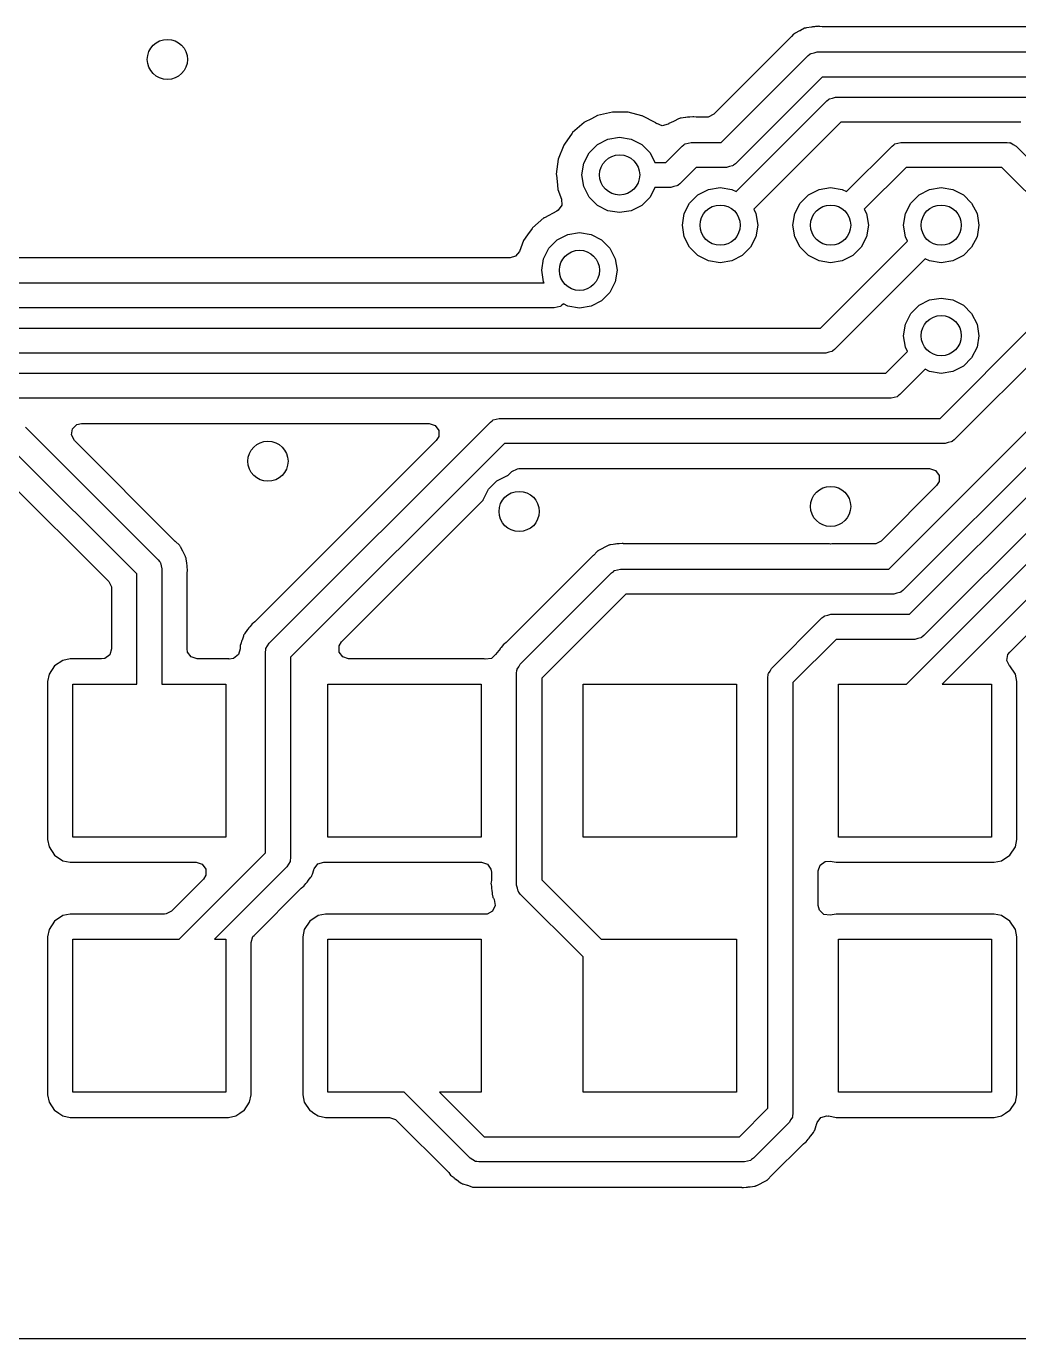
# Model space of a CAD drawing. Extents: x 0.02 to 3.98, y 0.02 to 3.98.
# Drawn here: x 0.981 to 1.37, y 0.022 to 0.536 of the extents above; entities that cross this region are included whole.
import ezdxf

# ---------------------------------------------------------------- set-up
doc = ezdxf.new("R2010")
doc.units = 0
doc.header["$MEASUREMENT"] = 0
doc.layers.add('BLACK', color=7, linetype='CONTINUOUS')

msp = doc.modelspace()

# ---------------------------------------------------------------- linework, layer by layer
at = {"layer": 'BLACK', "linetype": 'CONTINUOUS'}
for p, q in [((1.28586, 0.53544), (1.2843, 0.534597)), ((1.28616, 0.535489), (1.28586, 0.53544)), ((1.28627, 0.535522), (1.28616, 0.535489)), ((1.28654, 0.535653), (1.28627, 0.535522)), ((1.28854, 0.53589), (1.28654, 0.535653)), ((1.28873, 0.535916), (1.28854, 0.53589)), ((1.28899, 0.53596), (1.28873, 0.535916)), ((1.28933, 0.536017), (1.28899, 0.53596)), ((1.28949, 0.536043), (1.28933, 0.536017)), ((1.28933, 0.536017), (1.28933, 0.536017)), ((1.28965, 0.536043), (1.28949, 0.536043)), ((1.28976, 0.536052), (1.28965, 0.536043)), ((1.29007, 0.53607), (1.28976, 0.536052)), ((1.29111, 0.536193), (1.29007, 0.53607)), ((1.29143, 0.536231), (1.29111, 0.536193)), ((1.29111, 0.536193), (1.29111, 0.536193)), ((1.29174, 0.536163), (1.29143, 0.536231)), ((1.29189, 0.536131), (1.29174, 0.536163)), ((1.29174, 0.536163), (1.29174, 0.536163)), ((1.29271, 0.536043), (1.29189, 0.536131)), ((1.37943, 0.536043), (1.29271, 0.536043)), ((1.27999, 0.531436), (1.25029, 0.501733)), ((1.28009, 0.531546), (1.27999, 0.531436)), ((1.28069, 0.532193), (1.28009, 0.531546)), ((1.28153, 0.533103), (1.28069, 0.532193)), ((1.28177, 0.533229), (1.28153, 0.533103)), ((1.28184, 0.53329), (1.28177, 0.533229)), ((1.28188, 0.533323), (1.28184, 0.53329)), ((1.28194, 0.533382), (1.28188, 0.533323)), ((1.2821, 0.533522), (1.28194, 0.533382)), ((1.28392, 0.534397), (1.2821, 0.533522)), ((1.28409, 0.53448), (1.28392, 0.534397)), ((1.2843, 0.534597), (1.28409, 0.53448)), ((1.25323, 0.490729), (1.28724, 0.52474)), ((1.28724, 0.52474), (1.28794, 0.525264)), ((1.28794, 0.525264), (1.28806, 0.525401)), ((1.28806, 0.525401), (1.28817, 0.525432)), ((1.28817, 0.525432), (1.28837, 0.525585)), ((1.28837, 0.525585), (1.28956, 0.52584)), ((1.28956, 0.52584), (1.29072, 0.526181)), ((1.29072, 0.526181), (1.37982, 0.526181)), ((1.29276, 0.516339), (1.25875, 0.482328)), ((1.37778, 0.516339), (1.29276, 0.516339)), ((1.25899, 0.471459), (1.29451, 0.506985)), ((1.29451, 0.506985), (1.29522, 0.507509)), ((1.29522, 0.507509), (1.29533, 0.507646)), ((1.29533, 0.507646), (1.29544, 0.507678)), ((1.29544, 0.507678), (1.29565, 0.50783)), ((1.29565, 0.50783), (1.29683, 0.508085)), ((1.29683, 0.508085), (1.29799, 0.508426)), ((1.29799, 0.508426), (1.37255, 0.508426)), ((1.20239, 0.499992), (1.19965, 0.498578)), ((1.20474, 0.501204), (1.20239, 0.499992)), ((1.21053, 0.502595), (1.20474, 0.501204)), ((1.21077, 0.502594), (1.21053, 0.502595)), ((1.21351, 0.50258), (1.21077, 0.502594)), ((1.21077, 0.502594), (1.21077, 0.502594)), ((1.21649, 0.502564), (1.21351, 0.50258)), ((1.21672, 0.502507), (1.21649, 0.502564)), ((1.22205, 0.501169), (1.21672, 0.502507)), ((1.21672, 0.502507), (1.21672, 0.502507)), ((1.22228, 0.501112), (1.22205, 0.501169)), ((1.22205, 0.501169), (1.22205, 0.501169)), ((1.22754, 0.498323), (1.22228, 0.501112)), ((1.23471, 0.499027), (1.23455, 0.498945)), ((1.23649, 0.499987), (1.23471, 0.499027)), ((1.23679, 0.500037), (1.23649, 0.499987)), ((1.2369, 0.50007), (1.23679, 0.500037)), ((1.23717, 0.5002), (1.2369, 0.50007)), ((1.23749, 0.500238), (1.23717, 0.5002)), ((1.23822, 0.500325), (1.23749, 0.500238)), ((1.23749, 0.500238), (1.23749, 0.500238)), ((1.23917, 0.500438), (1.23822, 0.500325)), ((1.23936, 0.500464), (1.23917, 0.500438)), ((1.23996, 0.500565), (1.23936, 0.500464)), ((1.24012, 0.500591), (1.23996, 0.500565)), ((1.23996, 0.500565), (1.23996, 0.500565)), ((1.24028, 0.500591), (1.24012, 0.500591)), ((1.24039, 0.5006), (1.24028, 0.500591)), ((1.2407, 0.500618), (1.24039, 0.5006)), ((1.24087, 0.500639), (1.2407, 0.500618)), ((1.24205, 0.500779), (1.24087, 0.500639)), ((1.24237, 0.500711), (1.24205, 0.500779)), ((1.24252, 0.500678), (1.24237, 0.500711)), ((1.24237, 0.500711), (1.24237, 0.500711)), ((1.24334, 0.500591), (1.24252, 0.500678)), ((1.24753, 0.500591), (1.24334, 0.500591)), ((1.24814, 0.500639), (1.24753, 0.500591)), ((1.25029, 0.501733), (1.24814, 0.500639)), ((1.19482, 0.49436), (1.19175, 0.489994)), ((1.19495, 0.494552), (1.19482, 0.49436)), ((1.19482, 0.49436), (1.19482, 0.49436)), ((1.19944, 0.49847), (1.19495, 0.494552)), ((1.19965, 0.498578), (1.19944, 0.49847)), ((1.19965, 0.498578), (1.19965, 0.498578)), ((1.22772, 0.498167), (1.22754, 0.498323)), ((1.22791, 0.498032), (1.22772, 0.498167)), ((1.22795, 0.498083), (1.22791, 0.498032)), ((1.23008, 0.497205), (1.22795, 0.498083)), ((1.2324, 0.497822), (1.23008, 0.497205)), ((1.23255, 0.497918), (1.2324, 0.497822)), ((1.23256, 0.49793), (1.23255, 0.497918)), ((1.23273, 0.49807), (1.23256, 0.49793)), ((1.23455, 0.498945), (1.23273, 0.49807)), ((1.30003, 0.498584), (1.26595, 0.464499)), ((1.37051, 0.498584), (1.30003, 0.498584)), ((1.19152, 0.489675), (1.18936, 0.484122)), ((1.19175, 0.489994), (1.19152, 0.489675)), ((1.20144, 0.486631), (1.20471, 0.489897)), ((1.20471, 0.489897), (1.20882, 0.491994)), ((1.20882, 0.491994), (1.21339, 0.492717)), ((1.21339, 0.492717), (1.21795, 0.491994)), ((1.21795, 0.491994), (1.22206, 0.489897)), ((1.22206, 0.489897), (1.22533, 0.486631)), ((1.23146, 0.482874), (1.23787, 0.489287)), ((1.23787, 0.489287), (1.23857, 0.489812)), ((1.23857, 0.489812), (1.23869, 0.489949)), ((1.23869, 0.489949), (1.2388, 0.48998)), ((1.2388, 0.48998), (1.239, 0.490132)), ((1.239, 0.490132), (1.24019, 0.490388)), ((1.24019, 0.490388), (1.24135, 0.490729)), ((1.24135, 0.490729), (1.25323, 0.490729)), ((1.30229, 0.471459), (1.32012, 0.489287)), ((1.32012, 0.489287), (1.32083, 0.489812)), ((1.32083, 0.489812), (1.32094, 0.489949)), ((1.32094, 0.489949), (1.32105, 0.48998)), ((1.32105, 0.48998), (1.32125, 0.490132)), ((1.32125, 0.490132), (1.32244, 0.490387)), ((1.32244, 0.490387), (1.3236, 0.490729)), ((1.3236, 0.490729), (1.36521, 0.490729)), ((1.36521, 0.490729), (1.36608, 0.490603)), ((1.36608, 0.490603), (1.36626, 0.490616)), ((1.36626, 0.490616), (1.36636, 0.490563)), ((1.36636, 0.490563), (1.36661, 0.490526)), ((1.36661, 0.490526), (1.36763, 0.489869)), ((1.36763, 0.489869), (1.36869, 0.489287)), ((1.36869, 0.489287), (1.41874, 0.439247)), ((1.18936, 0.484122), (1.18858, 0.478213)), ((1.19934, 0.482515), (1.20144, 0.486631)), ((1.22533, 0.486631), (1.22724, 0.482874)), ((1.19862, 0.477953), (1.19934, 0.482515)), ((1.22724, 0.482874), (1.23146, 0.482874)), ((1.24339, 0.480886), (1.23697, 0.474473)), ((1.25527, 0.480886), (1.24339, 0.480886)), ((1.25643, 0.481228), (1.25527, 0.480886)), ((1.25762, 0.481483), (1.25643, 0.481228)), ((1.25782, 0.481635), (1.25762, 0.481483)), ((1.25793, 0.481666), (1.25782, 0.481635)), ((1.25805, 0.481803), (1.25793, 0.481666)), ((1.25875, 0.482328), (1.25805, 0.481803)), ((1.32564, 0.480886), (1.30925, 0.464499)), ((1.36318, 0.480886), (1.32564, 0.480886)), ((1.41033, 0.433728), (1.36318, 0.480886)), ((1.18858, 0.478213), (1.18861, 0.477979)), ((1.18861, 0.477979), (1.18861, 0.477979)), ((1.18861, 0.477979), (1.18906, 0.473891)), ((1.18906, 0.473891), (1.18923, 0.472288)), ((1.19934, 0.473391), (1.19862, 0.477953)), ((1.20144, 0.469275), (1.19934, 0.473391)), ((1.23466, 0.473373), (1.23349, 0.473031)), ((1.23584, 0.473628), (1.23466, 0.473373)), ((1.23605, 0.47378), (1.23584, 0.473628)), ((1.23615, 0.473811), (1.23605, 0.47378)), ((1.23627, 0.473949), (1.23615, 0.473811)), ((1.23697, 0.474473), (1.23627, 0.473949)), ((1.18923, 0.472288), (1.19062, 0.468499)), ((1.19062, 0.468499), (1.19071, 0.466091)), ((1.20471, 0.466009), (1.20144, 0.469275)), ((1.22533, 0.469275), (1.22206, 0.466009)), ((1.22724, 0.473031), (1.22533, 0.469275)), ((1.23349, 0.473031), (1.22724, 0.473031)), ((1.24081, 0.466946), (1.24408, 0.470212)), ((1.24408, 0.470212), (1.24819, 0.472309)), ((1.24819, 0.472309), (1.25276, 0.473031)), ((1.25276, 0.473031), (1.25732, 0.472309)), ((1.25732, 0.472309), (1.25899, 0.471459)), ((1.28412, 0.466946), (1.28739, 0.470212)), ((1.28739, 0.470212), (1.2915, 0.472309)), ((1.2915, 0.472309), (1.29606, 0.473031)), ((1.29606, 0.473031), (1.30063, 0.472309)), ((1.30063, 0.472309), (1.30229, 0.471459)), ((1.32743, 0.466946), (1.33069, 0.470212)), ((1.33069, 0.470212), (1.33481, 0.472309)), ((1.33481, 0.472309), (1.33937, 0.473031)), ((1.33937, 0.473031), (1.34393, 0.472309)), ((1.34393, 0.472309), (1.34805, 0.470212)), ((1.34805, 0.470212), (1.35131, 0.466946)), ((1.18875, 0.463696), (1.1839, 0.461195)), ((1.18937, 0.464092), (1.18875, 0.463696)), ((1.19071, 0.466091), (1.18937, 0.464092)), ((1.20882, 0.463912), (1.20471, 0.466009)), ((1.21339, 0.463189), (1.20882, 0.463912)), ((1.21795, 0.463912), (1.21339, 0.463189)), ((1.22206, 0.466009), (1.21795, 0.463912)), ((1.23871, 0.46283), (1.24081, 0.466946)), ((1.26595, 0.464499), (1.2668, 0.46283)), ((1.28202, 0.46283), (1.28412, 0.466946)), ((1.30925, 0.464499), (1.3101, 0.46283)), ((1.32533, 0.46283), (1.32743, 0.466946)), ((1.35131, 0.466946), (1.35341, 0.46283)), ((1.18369, 0.461087), (1.1792, 0.457169)), ((1.1839, 0.461195), (1.18369, 0.461087)), ((1.1839, 0.461195), (1.1839, 0.461195)), ((1.23799, 0.458268), (1.23871, 0.46283)), ((1.23871, 0.453705), (1.23799, 0.458268)), ((1.2668, 0.46283), (1.26752, 0.458268)), ((1.26752, 0.458268), (1.2668, 0.453705)), ((1.2813, 0.458268), (1.28202, 0.46283)), ((1.28202, 0.453705), (1.2813, 0.458268)), ((1.3101, 0.46283), (1.31083, 0.458268)), ((1.31083, 0.458268), (1.3101, 0.453705)), ((1.32461, 0.458268), (1.32533, 0.46283)), ((1.32533, 0.453705), (1.32461, 0.458268)), ((1.35341, 0.46283), (1.35413, 0.458268)), ((1.35413, 0.458268), (1.35341, 0.453705)), ((1.17734, 0.454518), (1.17578, 0.452292)), ((1.17907, 0.456976), (1.17734, 0.454518)), ((1.1792, 0.457169), (1.17907, 0.456976)), ((1.17907, 0.456976), (1.17907, 0.456976)), ((1.18896, 0.452514), (1.19308, 0.454611)), ((1.19308, 0.454611), (1.19764, 0.455333)), ((1.19764, 0.455333), (1.2022, 0.454611)), ((1.2022, 0.454611), (1.20632, 0.452514)), ((1.24081, 0.44959), (1.23871, 0.453705)), ((1.2668, 0.453705), (1.2647, 0.44959)), ((1.28412, 0.44959), (1.28202, 0.453705)), ((1.3101, 0.453705), (1.30801, 0.44959)), ((1.32618, 0.452037), (1.32533, 0.453705)), ((1.35341, 0.453705), (1.35131, 0.44959)), ((1.1741, 0.447993), (1.17257, 0.446129)), ((1.17578, 0.452292), (1.1741, 0.447993)), ((1.1836, 0.445132), (1.18569, 0.449248)), ((1.18569, 0.449248), (1.18896, 0.452514)), ((1.20632, 0.452514), (1.20958, 0.449248)), ((1.20958, 0.449248), (1.21168, 0.445132)), ((1.24408, 0.446324), (1.24081, 0.44959)), ((1.2647, 0.44959), (1.26143, 0.446324)), ((1.28739, 0.446324), (1.28412, 0.44959)), ((1.29209, 0.417952), (1.32618, 0.452037)), ((1.30801, 0.44959), (1.30474, 0.446324)), ((1.35131, 0.44959), (1.34805, 0.446324)), ((1.17047, 0.445511), (0.827603, 0.445511)), ((1.17257, 0.446129), (1.17047, 0.445511)), ((1.18287, 0.44057), (1.1836, 0.445132)), ((1.21168, 0.445132), (1.2124, 0.44057)), ((1.24819, 0.444227), (1.24408, 0.446324)), ((1.25276, 0.443504), (1.24819, 0.444227)), ((1.25732, 0.444227), (1.25276, 0.443504)), ((1.26143, 0.446324), (1.25732, 0.444227)), ((1.2915, 0.444227), (1.28739, 0.446324)), ((1.29606, 0.443504), (1.2915, 0.444227)), ((1.30063, 0.444227), (1.29606, 0.443504)), ((1.33314, 0.445077), (1.29761, 0.40955)), ((1.30474, 0.446324), (1.30063, 0.444227)), ((1.33481, 0.444227), (1.33314, 0.445077)), ((1.33937, 0.443504), (1.33481, 0.444227)), ((1.34393, 0.444227), (1.33937, 0.443504)), ((1.34805, 0.446324), (1.34393, 0.444227)), ((1.1836, 0.436007), (1.18287, 0.44057)), ((1.2124, 0.44057), (1.21168, 0.436007)), ((0.82561, 0.435649), (1.18378, 0.435649)), ((1.18378, 0.435649), (1.1836, 0.436007)), ((1.21168, 0.436007), (1.20958, 0.431892)), ((1.19128, 0.427248), (1.19057, 0.426724)), ((1.19141, 0.427379), (1.19128, 0.427248)), ((1.19308, 0.426528), (1.19141, 0.427379)), ((1.20632, 0.428626), (1.2022, 0.426528)), ((1.20958, 0.431892), (1.20632, 0.428626)), ((1.33069, 0.426905), (1.33481, 0.429002)), ((1.33481, 0.429002), (1.33937, 0.429724)), ((1.33937, 0.429724), (1.34393, 0.429002)), ((1.34393, 0.429002), (1.34805, 0.426905)), ((1.1878, 0.425807), (0.827648, 0.425807)), ((1.18896, 0.426148), (1.1878, 0.425807)), ((1.19014, 0.426403), (1.18896, 0.426148)), ((1.19035, 0.426555), (1.19014, 0.426403)), ((1.19045, 0.426587), (1.19035, 0.426555)), ((1.19057, 0.426724), (1.19045, 0.426587)), ((1.19764, 0.425806), (1.19308, 0.426528)), ((1.2022, 0.426528), (1.19764, 0.425806)), ((1.32533, 0.419523), (1.32743, 0.423639)), ((1.32743, 0.423639), (1.33069, 0.426905)), ((1.34805, 0.426905), (1.35131, 0.423639)), ((1.35131, 0.423639), (1.35341, 0.419523)), ((0.83294, 0.417952), (1.29209, 0.417952)), ((1.32461, 0.414961), (1.32533, 0.419523)), ((1.33895, 0.382556), (1.37452, 0.418128)), ((1.35341, 0.419523), (1.35413, 0.414961)), ((1.31883, 0.323485), (1.41033, 0.414991)), ((1.32533, 0.410398), (1.32461, 0.414961)), ((1.35413, 0.414961), (1.35341, 0.410398)), ((1.29413, 0.408109), (0.834979, 0.408109)), ((1.2953, 0.40845), (1.29413, 0.408109)), ((1.29648, 0.408705), (1.2953, 0.40845)), ((1.29668, 0.408858), (1.29648, 0.408705)), ((1.29679, 0.408889), (1.29668, 0.408858)), ((1.29691, 0.409026), (1.29679, 0.408889)), ((1.29761, 0.40955), (1.29691, 0.409026)), ((1.3177, 0.400254), (1.32618, 0.408729)), ((1.41874, 0.409472), (1.32435, 0.315084)), ((1.32618, 0.408729), (1.32533, 0.410398)), ((1.32701, 0.305787), (1.42803, 0.406814)), ((1.38148, 0.411168), (1.34447, 0.374155)), ((1.35341, 0.410398), (1.35131, 0.406283)), ((1.33314, 0.40177), (1.32322, 0.391853)), ((1.43643, 0.401295), (1.33252, 0.297386)), ((1.33481, 0.400919), (1.33314, 0.40177)), ((1.34805, 0.403016), (1.34393, 0.400919)), ((1.35131, 0.406283), (1.34805, 0.403016)), ((0.87486, 0.400254), (1.3177, 0.400254)), ((1.3258, 0.278425), (1.44484, 0.397466)), ((1.33937, 0.400197), (1.33481, 0.400919)), ((1.34393, 0.400919), (1.33937, 0.400197)), ((1.32209, 0.391008), (1.32091, 0.390753)), ((1.32229, 0.39116), (1.32209, 0.391008)), ((1.3224, 0.391191), (1.32229, 0.39116)), ((1.32252, 0.391328), (1.3224, 0.391191)), ((1.32322, 0.391853), (1.32252, 0.391328)), ((1.45312, 0.391834), (1.33972, 0.278425)), ((1.31974, 0.390411), (0.876899, 0.390411)), ((1.32091, 0.390753), (1.31974, 0.390411)), ((1.07605, 0.294425), (1.16274, 0.381115)), ((1.16274, 0.381115), (1.16344, 0.381639)), ((1.16344, 0.381639), (1.16356, 0.381776)), ((1.16356, 0.381776), (1.16367, 0.381808)), ((1.16367, 0.381808), (1.16387, 0.38196)), ((1.16387, 0.38196), (1.16505, 0.382215)), ((1.16505, 0.382215), (1.16622, 0.382556)), ((1.16622, 0.382556), (1.33895, 0.382556)), ((0.980645, 0.37907), (1.03261, 0.327102)), ((0.998674, 0.376042), (0.999051, 0.378421)), ((0.999767, 0.373895), (0.998674, 0.376042)), ((0.999051, 0.378421), (1.00075, 0.380124)), ((1.00075, 0.380124), (1.00252, 0.380549)), ((1.00252, 0.380549), (1.13882, 0.380549)), ((1.13882, 0.380549), (1.14111, 0.379805)), ((1.14111, 0.379805), (1.14252, 0.377856)), ((1.14252, 0.377856), (1.14252, 0.375447)), ((1.02421, 0.321584), (0.975127, 0.370669)), ((1.03931, 0.334353), (0.999767, 0.373895)), ((1.14157, 0.373895), (1.07048, 0.302808)), ((1.16826, 0.372714), (1.08445, 0.288906)), ((1.14252, 0.375447), (1.14157, 0.373895)), ((1.34099, 0.372714), (1.16826, 0.372714)), ((1.34215, 0.373055), (1.34099, 0.372714)), ((1.34334, 0.37331), (1.34215, 0.373055)), ((1.34354, 0.373462), (1.34334, 0.37331)), ((1.34365, 0.373494), (1.34354, 0.373462)), ((1.34377, 0.373631), (1.34365, 0.373494)), ((1.34447, 0.374155), (1.34377, 0.373631)), ((1.16534, 0.358007), (1.16945, 0.360104)), ((1.16945, 0.360104), (1.16962, 0.360131)), ((1.16962, 0.360131), (1.1712, 0.36171)), ((1.1712, 0.36171), (1.17335, 0.362804)), ((1.17335, 0.362804), (1.17396, 0.362852)), ((1.17396, 0.362852), (1.33484, 0.362852)), ((1.33484, 0.362852), (1.33713, 0.362107)), ((1.33713, 0.362107), (1.33854, 0.360158)), ((1.33854, 0.360158), (1.33854, 0.357749)), ((1.36621, 0.290974), (1.43604, 0.360805)), ((0.972183, 0.359666), (1.01321, 0.31864)), ((1.16207, 0.354741), (1.16534, 0.358007)), ((1.33759, 0.356198), (1.31588, 0.334488)), ((1.33854, 0.357749), (1.33759, 0.356198)), ((1.10443, 0.294941), (1.15995, 0.350459)), ((1.15995, 0.350459), (1.15997, 0.350625)), ((1.15997, 0.350625), (1.16207, 0.354741)), ((1.31588, 0.334488), (1.31374, 0.333395)), ((1.03942, 0.334247), (1.03931, 0.334353)), ((1.04098, 0.332808), (1.03942, 0.334247)), ((1.0411, 0.332574), (1.04098, 0.332808)), ((1.04116, 0.332501), (1.0411, 0.332574)), ((1.0412, 0.332466), (1.04116, 0.332501)), ((1.04126, 0.332407), (1.0412, 0.332466)), ((1.0414, 0.33224), (1.04126, 0.332407)), ((1.0415, 0.332019), (1.0414, 0.33224)), ((1.04227, 0.330419), (1.0415, 0.332019)), ((1.0415, 0.332019), (1.0415, 0.332019)), ((1.04235, 0.330256), (1.04227, 0.330419)), ((1.04331, 0.328477), (1.04235, 0.330256)), ((1.20453, 0.330406), (1.2031, 0.32885)), ((1.20477, 0.330532), (1.20453, 0.330406)), ((1.20484, 0.330594), (1.20477, 0.330532)), ((1.20488, 0.330626), (1.20484, 0.330594)), ((1.20494, 0.330686), (1.20488, 0.330626)), ((1.2051, 0.330826), (1.20494, 0.330686)), ((1.20692, 0.331701), (1.2051, 0.330826)), ((1.20709, 0.331783), (1.20692, 0.331701)), ((1.20887, 0.332743), (1.20709, 0.331783)), ((1.20916, 0.332793), (1.20887, 0.332743)), ((1.20927, 0.332826), (1.20916, 0.332793)), ((1.20954, 0.332956), (1.20927, 0.332826)), ((1.20986, 0.332994), (1.20954, 0.332956)), ((1.21083, 0.333109), (1.20986, 0.332994)), ((1.20986, 0.332994), (1.20986, 0.332994)), ((1.21155, 0.333194), (1.21083, 0.333109)), ((1.21173, 0.33322), (1.21155, 0.333194)), ((1.21233, 0.33332), (1.21173, 0.33322)), ((1.21249, 0.333347), (1.21233, 0.333321)), ((1.21233, 0.333321), (1.21233, 0.33332)), ((1.21265, 0.333347), (1.21249, 0.333347)), ((1.21276, 0.333356), (1.21265, 0.333347)), ((1.21307, 0.333374), (1.21276, 0.333356)), ((1.21325, 0.333395), (1.21307, 0.333374)), ((1.21443, 0.333535), (1.21325, 0.333395)), ((1.21474, 0.333467), (1.21443, 0.333535)), ((1.21489, 0.333434), (1.21474, 0.333467)), ((1.21474, 0.333467), (1.21474, 0.333467)), ((1.21571, 0.333347), (1.21489, 0.333434)), ((1.29556, 0.333347), (1.21571, 0.333347)), ((1.29606, 0.333268), (1.29556, 0.333347)), ((1.29656, 0.333347), (1.29606, 0.333268)), ((1.31313, 0.333347), (1.29656, 0.333347)), ((1.31374, 0.333395), (1.31313, 0.333347)), ((1.03261, 0.327102), (1.03314, 0.3264)), ((1.03314, 0.3264), (1.03328, 0.326281)), ((1.03328, 0.326281), (1.03331, 0.326174)), ((1.03331, 0.326174), (1.03346, 0.32597)), ((1.03346, 0.32597), (1.03371, 0.324785)), ((1.03371, 0.324785), (1.03406, 0.323622)), ((1.04336, 0.32818), (1.04331, 0.328477)), ((1.0434, 0.328075), (1.04336, 0.32818)), ((1.04353, 0.327804), (1.0434, 0.328075)), ((1.04356, 0.327484), (1.04353, 0.327804)), ((1.04376, 0.325797), (1.04356, 0.327484)), ((1.04379, 0.325616), (1.04376, 0.325797)), ((1.04392, 0.32485), (1.04379, 0.325616)), ((1.04392, 0.324689), (1.04392, 0.32485)), ((1.04393, 0.324582), (1.04392, 0.324689)), ((1.04394, 0.324274), (1.04393, 0.324582)), ((1.04407, 0.323236), (1.04394, 0.324274)), ((1.20299, 0.32874), (1.16891, 0.294659)), ((1.2031, 0.32885), (1.20299, 0.32874)), ((1.02421, 0.278425), (1.02421, 0.321584)), ((1.03406, 0.323622), (1.03406, 0.278425)), ((1.04392, 0.321629), (1.044, 0.322449)), ((1.04392, 0.292185), (1.04392, 0.321629)), ((1.044, 0.322449), (1.04404, 0.322601)), ((1.04404, 0.322601), (1.04411, 0.322916)), ((1.04404, 0.322601), (1.04404, 0.322601)), ((1.04411, 0.322916), (1.04407, 0.323236)), ((1.04407, 0.323236), (1.04407, 0.323236)), ((1.17447, 0.286276), (1.21024, 0.322043)), ((1.21024, 0.322043), (1.21094, 0.322568)), ((1.21094, 0.322568), (1.21106, 0.322705)), ((1.21106, 0.322705), (1.21117, 0.322736)), ((1.21117, 0.322736), (1.21137, 0.322888)), ((1.21137, 0.322888), (1.21256, 0.323143)), ((1.21256, 0.323143), (1.21372, 0.323485)), ((1.21372, 0.323485), (1.31883, 0.323485)), ((1.01321, 0.31864), (1.0143, 0.316494)), ((1.0143, 0.316494), (1.01435, 0.315884)), ((1.01435, 0.315884), (1.01435, 0.292185)), ((1.32203, 0.313983), (1.32087, 0.313642)), ((1.32321, 0.314239), (1.32203, 0.313983)), ((1.32342, 0.314391), (1.32321, 0.314239)), ((1.32353, 0.314422), (1.32342, 0.314391)), ((1.32364, 0.314559), (1.32353, 0.314422)), ((1.32435, 0.315084), (1.32364, 0.314559)), ((1.21576, 0.313642), (1.18287, 0.280758)), ((1.32087, 0.313642), (1.21576, 0.313642)), ((1.2729, 0.284582), (1.29266, 0.304346)), ((1.29266, 0.304346), (1.29336, 0.30487)), ((1.29336, 0.30487), (1.29348, 0.305007)), ((1.29348, 0.305007), (1.29359, 0.305038)), ((1.29359, 0.305038), (1.29379, 0.305191)), ((1.29379, 0.305191), (1.29498, 0.305446)), ((1.29498, 0.305446), (1.29614, 0.305787)), ((1.29614, 0.305787), (1.32701, 0.305787)), ((1.06764, 0.299753), (1.06639, 0.298165)), ((1.06775, 0.299899), (1.06764, 0.299753)), ((1.06811, 0.300399), (1.06775, 0.299899)), ((1.06821, 0.30053), (1.06811, 0.300399)), ((1.06811, 0.300399), (1.06811, 0.300399)), ((1.06832, 0.300643), (1.06821, 0.30053)), ((1.06839, 0.300724), (1.06832, 0.300643)), ((1.06859, 0.300956), (1.06839, 0.300724)), ((1.06944, 0.30203), (1.06859, 0.300956)), ((1.06984, 0.302289), (1.06944, 0.30203)), ((1.07048, 0.302808), (1.06984, 0.302289)), ((1.06476, 0.293522), (1.06474, 0.293305)), ((1.06474, 0.293305), (1.06474, 0.293221)), ((1.06474, 0.293221), (1.06474, 0.293173)), ((1.06501, 0.294224), (1.06476, 0.293522)), ((1.06543, 0.295428), (1.06501, 0.294224)), ((1.06549, 0.295603), (1.06543, 0.295428)), ((1.06598, 0.29723), (1.06549, 0.295603)), ((1.06607, 0.297539), (1.06598, 0.29723)), ((1.06598, 0.29723), (1.06598, 0.29723)), ((1.06624, 0.297784), (1.06607, 0.297539)), ((1.06629, 0.297881), (1.06624, 0.297784)), ((1.06639, 0.298165), (1.06629, 0.297881)), ((1.07481, 0.292343), (1.07547, 0.293361)), ((1.07547, 0.293361), (1.07605, 0.294425)), ((1.10348, 0.293389), (1.10443, 0.294941)), ((1.10348, 0.290981), (1.10348, 0.293389)), ((1.16787, 0.293882), (1.16702, 0.292808)), ((1.16827, 0.294141), (1.16787, 0.293882)), ((1.16891, 0.294659), (1.16827, 0.294141)), ((1.29818, 0.295945), (1.2813, 0.279064)), ((1.32904, 0.295945), (1.29818, 0.295945)), ((1.33021, 0.296286), (1.32904, 0.295945)), ((1.33139, 0.296541), (1.33021, 0.296286)), ((1.3316, 0.296693), (1.33139, 0.296541)), ((1.3317, 0.296724), (1.3316, 0.296693)), ((1.33182, 0.296862), (1.3317, 0.296724)), ((1.33252, 0.297386), (1.33182, 0.296862)), ((0.998162, 0.288287), (0.995286, 0.287715)), ((1.01045, 0.288287), (0.998162, 0.288287)), ((1.01166, 0.288478), (1.01045, 0.288287)), ((1.01361, 0.289894), (1.01166, 0.288478)), ((1.01435, 0.292185), (1.01361, 0.289894)), ((1.04411, 0.290981), (1.04392, 0.292185)), ((1.04552, 0.289032), (1.04411, 0.290981)), ((1.04781, 0.288287), (1.04552, 0.289032)), ((1.06011, 0.288287), (1.04781, 0.288287)), ((1.06029, 0.28825), (1.06011, 0.288287)), ((1.0604, 0.288239), (1.06029, 0.28825)), ((1.06213, 0.288461), (1.0604, 0.288239)), ((1.06403, 0.289953), (1.06213, 0.288461)), ((1.06468, 0.292271), (1.06403, 0.289953)), ((1.06473, 0.293078), (1.06466, 0.292823)), ((1.06466, 0.292823), (1.06467, 0.292502)), ((1.06467, 0.292502), (1.06467, 0.292502)), ((1.06467, 0.292502), (1.06468, 0.292271)), ((1.06474, 0.293173), (1.06473, 0.293078)), ((1.07461, 0.290945), (1.07473, 0.291812)), ((1.07461, 0.212275), (1.07461, 0.290945)), ((1.07472, 0.291993), (1.07477, 0.292091)), ((1.07473, 0.291812), (1.07472, 0.291993)), ((1.07477, 0.292091), (1.07481, 0.292343)), ((1.08445, 0.288906), (1.08445, 0.210236)), ((1.1049, 0.289032), (1.10348, 0.290981)), ((1.10719, 0.288287), (1.1049, 0.289032)), ((1.16011, 0.288287), (1.10719, 0.288287)), ((1.16029, 0.28825), (1.16011, 0.288287)), ((1.16075, 0.288159), (1.16029, 0.28825)), ((1.16029, 0.28825), (1.16029, 0.28825)), ((1.16317, 0.288455), (1.16075, 0.288159)), ((1.16481, 0.289995), (1.16317, 0.288455)), ((1.16482, 0.290017), (1.16481, 0.289995)), ((1.16607, 0.291604), (1.16482, 0.290017)), ((1.16618, 0.291751), (1.16607, 0.291604)), ((1.16654, 0.292251), (1.16618, 0.291751)), ((1.16663, 0.292381), (1.16654, 0.292251)), ((1.16654, 0.292251), (1.16654, 0.292251)), ((1.16674, 0.292495), (1.16663, 0.292381)), ((1.16681, 0.292575), (1.16674, 0.292495)), ((1.16702, 0.292808), (1.16681, 0.292575)), ((1.36512, 0.287608), (1.36549, 0.289987)), ((1.36549, 0.289987), (1.36621, 0.290974)), ((0.992024, 0.285535), (0.989844, 0.282273)), ((0.995286, 0.287715), (0.992024, 0.285535)), ((1.17303, 0.282796), (1.17316, 0.283664)), ((1.17314, 0.283845), (1.1732, 0.283942)), ((1.17316, 0.283664), (1.17314, 0.283845)), ((1.1732, 0.283942), (1.17323, 0.284194)), ((1.17323, 0.284194), (1.17389, 0.285212)), ((1.17389, 0.285212), (1.17447, 0.286276)), ((1.27166, 0.2825), (1.27232, 0.283518)), ((1.27232, 0.283518), (1.2729, 0.284582)), ((1.36614, 0.285606), (1.36512, 0.287608)), ((1.36624, 0.285535), (1.36614, 0.285606)), ((1.36842, 0.282273), (1.36624, 0.285535)), ((0.989844, 0.282273), (0.989272, 0.279397)), ((0.989272, 0.279397), (0.989272, 0.217454)), ((0.999134, 0.218425), (0.999134, 0.278425)), ((0.999134, 0.278425), (1.02421, 0.278425)), ((1.03406, 0.278425), (1.05913, 0.278425)), ((1.05913, 0.278425), (1.05913, 0.218425)), ((1.09913, 0.218425), (1.09913, 0.278425)), ((1.09913, 0.278425), (1.15913, 0.278425)), ((1.15913, 0.278425), (1.15913, 0.218425)), ((1.17303, 0.199606), (1.17303, 0.282796)), ((1.18287, 0.280758), (1.18287, 0.201645)), ((1.19913, 0.218425), (1.19913, 0.278425)), ((1.19913, 0.278425), (1.25913, 0.278425)), ((1.25913, 0.278425), (1.25913, 0.218425)), ((1.27146, 0.281102), (1.27158, 0.28197)), ((1.27146, 0.112156), (1.27146, 0.281102)), ((1.27157, 0.282151), (1.27162, 0.282248)), ((1.27158, 0.28197), (1.27157, 0.282151)), ((1.27162, 0.282248), (1.27166, 0.2825)), ((1.2813, 0.279064), (1.2813, 0.110117)), ((1.29913, 0.218425), (1.29913, 0.278425)), ((1.29913, 0.278425), (1.3258, 0.278425)), ((1.33972, 0.278425), (1.35913, 0.278425)), ((1.35913, 0.278425), (1.35913, 0.218425)), ((1.369, 0.279397), (1.36842, 0.282273)), ((1.369, 0.217454), (1.369, 0.279397)), ((0.989272, 0.217454), (0.989844, 0.214577)), ((1.05913, 0.218425), (0.999134, 0.218425)), ((1.15913, 0.218425), (1.09913, 0.218425)), ((1.25913, 0.218425), (1.19913, 0.218425)), ((1.35913, 0.218425), (1.29913, 0.218425)), ((1.36842, 0.214577), (1.369, 0.217454)), ((0.989844, 0.214577), (0.992024, 0.211315)), ((0.992024, 0.211315), (0.995286, 0.209135)), ((1.04076, 0.178425), (1.07461, 0.212275)), ((1.36298, 0.209135), (1.36624, 0.211315)), ((1.36624, 0.211315), (1.36842, 0.214577)), ((0.995286, 0.209135), (0.998162, 0.208563)), ((0.998162, 0.208563), (1.04754, 0.208563)), ((1.04754, 0.208563), (1.04983, 0.207819)), ((1.04983, 0.207819), (1.05124, 0.20587)), ((1.05124, 0.20587), (1.05124, 0.203461)), ((1.08301, 0.206756), (1.05468, 0.178425)), ((1.08359, 0.20782), (1.08301, 0.206756)), ((1.08425, 0.208839), (1.08359, 0.20782)), ((1.08428, 0.20909), (1.08425, 0.208839)), ((1.08434, 0.209188), (1.08428, 0.20909)), ((1.08445, 0.210236), (1.08432, 0.209369)), ((1.08432, 0.209369), (1.08434, 0.209188)), ((1.09362, 0.205753), (1.09372, 0.206032)), ((1.09372, 0.206032), (1.09518, 0.207947)), ((1.09518, 0.207947), (1.09749, 0.208638)), ((1.09749, 0.208638), (1.09778, 0.208604)), ((1.09778, 0.208604), (1.09778, 0.208619)), ((1.09778, 0.208619), (1.09797, 0.2086)), ((1.09797, 0.2086), (1.09816, 0.208563)), ((1.09816, 0.208563), (1.15927, 0.208563)), ((1.15927, 0.208563), (1.16156, 0.207819)), ((1.16156, 0.207819), (1.16298, 0.20587)), ((1.16298, 0.20587), (1.16317, 0.204665)), ((1.29116, 0.205206), (1.29191, 0.207497)), ((1.29191, 0.207497), (1.29385, 0.208913)), ((1.29385, 0.208913), (1.29582, 0.209029)), ((1.29582, 0.209029), (1.29816, 0.208563)), ((1.29816, 0.208563), (1.36011, 0.208563)), ((1.36011, 0.208563), (1.36298, 0.209135)), ((1.05029, 0.201909), (1.03781, 0.189429)), ((1.05124, 0.203461), (1.05029, 0.201909)), ((1.09074, 0.200538), (1.09085, 0.200651)), ((1.09085, 0.200651), (1.09094, 0.200782)), ((1.09094, 0.200782), (1.0913, 0.201282)), ((1.09094, 0.200782), (1.09094, 0.200782)), ((1.0913, 0.201282), (1.09141, 0.201429)), ((1.09141, 0.201429), (1.09246, 0.202763)), ((1.09246, 0.202763), (1.09266, 0.203016)), ((1.09246, 0.202763), (1.09246, 0.202763)), ((1.09266, 0.203016), (1.09276, 0.2033)), ((1.09276, 0.2033), (1.09281, 0.203397)), ((1.09281, 0.203397), (1.09299, 0.203642)), ((1.09299, 0.203642), (1.09308, 0.203951)), ((1.09308, 0.203951), (1.09357, 0.205578)), ((1.09357, 0.205578), (1.09362, 0.205753)), ((1.16308, 0.200779), (1.16298, 0.200312)), ((1.16317, 0.201599), (1.16308, 0.200779)), ((1.16317, 0.204665), (1.16317, 0.201599)), ((1.18287, 0.201645), (1.20609, 0.178425)), ((1.29116, 0.191644), (1.29116, 0.205206)), ((1.07014, 0.179939), (1.08857, 0.198374)), ((1.08857, 0.198374), (1.08921, 0.198892)), ((1.08921, 0.198892), (1.08961, 0.199151)), ((1.08961, 0.199151), (1.09046, 0.200225)), ((1.09046, 0.200225), (1.09067, 0.200457)), ((1.09067, 0.200457), (1.09074, 0.200538)), ((1.16298, 0.200312), (1.16302, 0.199993)), ((1.16302, 0.199993), (1.16302, 0.199993)), ((1.16302, 0.199993), (1.16314, 0.198954)), ((1.16314, 0.198954), (1.16316, 0.198646)), ((1.16316, 0.198646), (1.16317, 0.198539)), ((1.16317, 0.198539), (1.16317, 0.198378)), ((1.16317, 0.198378), (1.1632, 0.19822)), ((1.1632, 0.19822), (1.1632, 0.198219)), ((1.1632, 0.198219), (1.1633, 0.197613)), ((1.1633, 0.197613), (1.16332, 0.197432)), ((1.16332, 0.197432), (1.1634, 0.196735)), ((1.1634, 0.196735), (1.16349, 0.196016)), ((1.16349, 0.196016), (1.16356, 0.195425)), ((1.17337, 0.198443), (1.17303, 0.199606)), ((1.17363, 0.197258), (1.17337, 0.198443)), ((1.17378, 0.197054), (1.17363, 0.197258)), ((1.17381, 0.196948), (1.17378, 0.197054)), ((1.17395, 0.196829), (1.17381, 0.196948)), ((1.17447, 0.196126), (1.17395, 0.196829)), ((1.19913, 0.171466), (1.17447, 0.196126)), ((1.16356, 0.195425), (1.16369, 0.195153)), ((1.16463, 0.191601), (1.16358, 0.18943)), ((1.16369, 0.195153), (1.16372, 0.195048)), ((1.16372, 0.195048), (1.16377, 0.194751)), ((1.16377, 0.194751), (1.16393, 0.194468)), ((1.16393, 0.194468), (1.16419, 0.193971)), ((1.16419, 0.193971), (1.16463, 0.191601)), ((1.29166, 0.18974), (1.29116, 0.191644)), ((0.992024, 0.185535), (0.989844, 0.182273)), ((0.995286, 0.187715), (0.992024, 0.185535)), ((0.998162, 0.188287), (0.995286, 0.187715)), ((1.03506, 0.188287), (0.998162, 0.188287)), ((1.03567, 0.188335), (1.03506, 0.188287)), ((1.03781, 0.189429), (1.03567, 0.188335)), ((1.09202, 0.185535), (1.08984, 0.182273)), ((1.09529, 0.187715), (1.09202, 0.185535)), ((1.09816, 0.188287), (1.09529, 0.187715)), ((1.16011, 0.188287), (1.09816, 0.188287)), ((1.16029, 0.18825), (1.16011, 0.188287)), ((1.16038, 0.188241), (1.16029, 0.18825)), ((1.16146, 0.188286), (1.16038, 0.188241)), ((1.16358, 0.18943), (1.16146, 0.188286)), ((1.29343, 0.188104), (1.29166, 0.18974)), ((1.29582, 0.187821), (1.29343, 0.188104)), ((1.29816, 0.188287), (1.29582, 0.187821)), ((1.36011, 0.188287), (1.29816, 0.188287)), ((1.36298, 0.187715), (1.36011, 0.188287)), ((1.36624, 0.185535), (1.36298, 0.187715)), ((1.36842, 0.182273), (1.36624, 0.185535)), ((0.989844, 0.182273), (0.989272, 0.179397)), ((1.08984, 0.182273), (1.08927, 0.179397)), ((1.369, 0.179397), (1.36842, 0.182273)), ((0.989272, 0.179397), (0.989272, 0.117454)), ((0.999134, 0.118425), (0.999134, 0.178425)), ((0.999134, 0.178425), (1.04076, 0.178425)), ((1.05468, 0.178425), (1.05913, 0.178425)), ((1.05913, 0.178425), (1.05913, 0.118425)), ((1.069, 0.177183), (1.06974, 0.179474)), ((1.069, 0.117454), (1.069, 0.177183)), ((1.06974, 0.179474), (1.07014, 0.179939)), ((1.08927, 0.179397), (1.08927, 0.117454)), ((1.09913, 0.118425), (1.09913, 0.178425)), ((1.09913, 0.178425), (1.15913, 0.178425)), ((1.15913, 0.178425), (1.15913, 0.118425)), ((1.20609, 0.178425), (1.25913, 0.178425)), ((1.25913, 0.178425), (1.25913, 0.118425)), ((1.29913, 0.118425), (1.29913, 0.178425)), ((1.29913, 0.178425), (1.35913, 0.178425)), ((1.35913, 0.178425), (1.35913, 0.118425)), ((1.369, 0.117454), (1.369, 0.179397)), ((1.19913, 0.118425), (1.19913, 0.171466)), ((1.05913, 0.118425), (0.999134, 0.118425)), ((1.12895, 0.118425), (1.09913, 0.118425)), ((1.15479, 0.092583), (1.12895, 0.118425)), ((1.15913, 0.118425), (1.14287, 0.118425)), ((1.14287, 0.118425), (1.16031, 0.100984)), ((1.25913, 0.118425), (1.19913, 0.118425)), ((1.35913, 0.118425), (1.29913, 0.118425)), ((0.989272, 0.117454), (0.989844, 0.114577)), ((0.989844, 0.114577), (0.992024, 0.111315)), ((1.06624, 0.111315), (1.06842, 0.114577)), ((1.06842, 0.114577), (1.069, 0.117454)), ((1.08927, 0.117454), (1.08984, 0.114577)), ((1.08984, 0.114577), (1.09202, 0.111315)), ((1.36624, 0.111315), (1.36842, 0.114577)), ((1.36842, 0.114577), (1.369, 0.117454)), ((0.992024, 0.111315), (0.992343, 0.111102)), ((0.992343, 0.111102), (0.993637, 0.110237)), ((0.993637, 0.110237), (0.995286, 0.109135)), ((0.995286, 0.109135), (0.998162, 0.108563)), ((0.998162, 0.108563), (1.06011, 0.108563)), ((1.06011, 0.108563), (1.06298, 0.109135)), ((1.06298, 0.109135), (1.06463, 0.110237)), ((1.06463, 0.110237), (1.06592, 0.111102)), ((1.06592, 0.111102), (1.06624, 0.111315)), ((1.09202, 0.111315), (1.09234, 0.111102)), ((1.09234, 0.111102), (1.09364, 0.110237)), ((1.09364, 0.110237), (1.09529, 0.109135)), ((1.09529, 0.109135), (1.09816, 0.108563)), ((1.09816, 0.108563), (1.12325, 0.108563)), ((1.12325, 0.108563), (1.12554, 0.107819)), ((1.26029, 0.100984), (1.27146, 0.112156)), ((1.2811, 0.10872), (1.28044, 0.107701)), ((1.28113, 0.108971), (1.2811, 0.10872)), ((1.28119, 0.109069), (1.28113, 0.108971)), ((1.2813, 0.110117), (1.28117, 0.10925)), ((1.28117, 0.10925), (1.28119, 0.109069)), ((1.29082, 0.106616), (1.29228, 0.108531)), ((1.29228, 0.108531), (1.29459, 0.109221)), ((1.29459, 0.109221), (1.29527, 0.109076)), ((1.29527, 0.109076), (1.29529, 0.109135)), ((1.29529, 0.109135), (1.29816, 0.108563)), ((1.29816, 0.108563), (1.36011, 0.108563)), ((1.36011, 0.108563), (1.36298, 0.109135)), ((1.36298, 0.109135), (1.36463, 0.110237)), ((1.36463, 0.110237), (1.36592, 0.111102)), ((1.36592, 0.111102), (1.36624, 0.111315)), ((1.12554, 0.107819), (1.126, 0.107421)), ((1.126, 0.107421), (1.14641, 0.087019)), ((1.27986, 0.106637), (1.2658, 0.092583)), ((1.28044, 0.107701), (1.27986, 0.106637)), ((1.28931, 0.102644), (1.28951, 0.102897)), ((1.28951, 0.102897), (1.28961, 0.103181)), ((1.28961, 0.103181), (1.28966, 0.103278)), ((1.28966, 0.103278), (1.28984, 0.103524)), ((1.28984, 0.103524), (1.29042, 0.105459)), ((1.29042, 0.105459), (1.29047, 0.105634)), ((1.29047, 0.105634), (1.29055, 0.105854)), ((1.29055, 0.105854), (1.29082, 0.106616)), ((1.16031, 0.100984), (1.26029, 0.100984)), ((1.27305, 0.085887), (1.28542, 0.098255)), ((1.28542, 0.098255), (1.28606, 0.098773)), ((1.28606, 0.098773), (1.28646, 0.099032)), ((1.28646, 0.099032), (1.28731, 0.100106)), ((1.28731, 0.100106), (1.28752, 0.100338)), ((1.28752, 0.100338), (1.28759, 0.100419)), ((1.28759, 0.100419), (1.2877, 0.100532)), ((1.2877, 0.100532), (1.28779, 0.100663)), ((1.28779, 0.100663), (1.28815, 0.101163)), ((1.28779, 0.100663), (1.28779, 0.100663)), ((1.28815, 0.101163), (1.28826, 0.10131)), ((1.28826, 0.10131), (1.28931, 0.102644)), ((1.28931, 0.102644), (1.28931, 0.102644)), ((1.15585, 0.092002), (1.15479, 0.092583)), ((1.15687, 0.091344), (1.15585, 0.092002)), ((1.15712, 0.091308), (1.15687, 0.091344)), ((1.15722, 0.091255), (1.15712, 0.091308)), ((1.1574, 0.091268), (1.15722, 0.091255)), ((1.15827, 0.091142), (1.1574, 0.091268)), ((1.26232, 0.091142), (1.15827, 0.091142)), ((1.26349, 0.091483), (1.26232, 0.091142)), ((1.26467, 0.091738), (1.26349, 0.091483)), ((1.26488, 0.09189), (1.26467, 0.091738)), ((1.26498, 0.091922), (1.26488, 0.09189)), ((1.2651, 0.092059), (1.26498, 0.091922)), ((1.2658, 0.092583), (1.2651, 0.092059)), ((1.14641, 0.087019), (1.14692, 0.086377)), ((1.14692, 0.086377), (1.14718, 0.085976)), ((1.14718, 0.085976), (1.14826, 0.085129)), ((1.14826, 0.085129), (1.14849, 0.084923)), ((1.14849, 0.084923), (1.14857, 0.084854)), ((1.14857, 0.084854), (1.14868, 0.084741)), ((1.14868, 0.084741), (1.14881, 0.084648)), ((1.14881, 0.084648), (1.14881, 0.084648)), ((1.14881, 0.084648), (1.14931, 0.08429)), ((1.14931, 0.08429), (1.14946, 0.08418)), ((1.14946, 0.08418), (1.15105, 0.082929)), ((1.15105, 0.082929), (1.15133, 0.082829)), ((1.15133, 0.082829), (1.15143, 0.082779)), ((1.15143, 0.082779), (1.15167, 0.082603)), ((1.15167, 0.082603), (1.15198, 0.082511)), ((1.15198, 0.082511), (1.15198, 0.082511)), ((1.15198, 0.082511), (1.15361, 0.082025)), ((1.26718, 0.081883), (1.26896, 0.082843)), ((1.26896, 0.082843), (1.26912, 0.082926)), ((1.26912, 0.082926), (1.27094, 0.083801)), ((1.27094, 0.083801), (1.27111, 0.083941)), ((1.27111, 0.083941), (1.27117, 0.084)), ((1.27117, 0.084), (1.2712, 0.084032)), ((1.2712, 0.084032), (1.27128, 0.084094)), ((1.27128, 0.084094), (1.27151, 0.08422)), ((1.27151, 0.08422), (1.27295, 0.085777)), ((1.27295, 0.085777), (1.27305, 0.085887)), ((1.15361, 0.082025), (1.15378, 0.081968)), ((1.15378, 0.081968), (1.15546, 0.081379)), ((1.15546, 0.081379), (1.15546, 0.081379)), ((1.15546, 0.081379), (1.15569, 0.081298)), ((1.15569, 0.081298), (1.15591, 0.08128)), ((1.15591, 0.08128), (1.15599, 0.08128)), ((1.15599, 0.08128), (1.15604, 0.081278)), ((1.15604, 0.081278), (1.15613, 0.081269)), ((1.15613, 0.081269), (1.15639, 0.081193)), ((1.15639, 0.081193), (1.15671, 0.081206)), ((1.15671, 0.081206), (1.15851, 0.081277)), ((1.15671, 0.081206), (1.15671, 0.081206)), ((1.15851, 0.081277), (1.15866, 0.08128)), ((1.15866, 0.08128), (1.26033, 0.08128)), ((1.26033, 0.08128), (1.26115, 0.081192)), ((1.26115, 0.081192), (1.2613, 0.081159)), ((1.2613, 0.081159), (1.2613, 0.081159)), ((1.2613, 0.081159), (1.26162, 0.081092)), ((1.26162, 0.081092), (1.26194, 0.08113)), ((1.26194, 0.08113), (1.26298, 0.081253)), ((1.26194, 0.08113), (1.26194, 0.08113)), ((1.26298, 0.081253), (1.26328, 0.081271)), ((1.26328, 0.081271), (1.26339, 0.08128)), ((1.26339, 0.08128), (1.26355, 0.08128)), ((1.26355, 0.08128), (1.26371, 0.081306)), ((1.26371, 0.081306), (1.26432, 0.081407)), ((1.26371, 0.081306), (1.26371, 0.081306)), ((1.26432, 0.081407), (1.2645, 0.081433)), ((1.2645, 0.081433), (1.26545, 0.081546)), ((1.26545, 0.081546), (1.26619, 0.081632)), ((1.26619, 0.081632), (1.26651, 0.08167)), ((1.26619, 0.081632), (1.26619, 0.081632)), ((1.26651, 0.08167), (1.26678, 0.081801)), ((1.26678, 0.081801), (1.26688, 0.081834)), ((1.26688, 0.081834), (1.26718, 0.081883)), ((3.97427, 0.021831), (0.025728, 0.021831))]:
    msp.add_line(p, q, dxfattribs=at)
at = {"layer": 'BLACK'}
for centre in [(1.03622, 0.523228), (1.21339, 0.477953), (1.25276, 0.458268), (1.29606, 0.458268), (1.33937, 0.458268), (1.19764, 0.44057), (1.33937, 0.414961), (1.07559, 0.365748), (1.29606, 0.348031), (1.17402, 0.346063)]:
    msp.add_circle(centre, 0.007874, dxfattribs=at)

doc.saveas('drawing.dxf')
